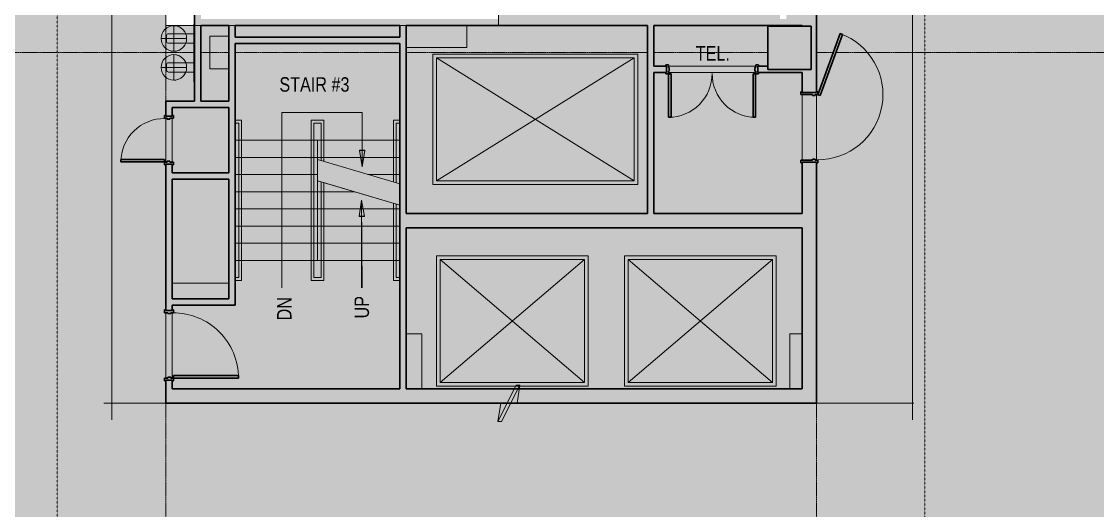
# Model space of a CAD drawing. Header units: inches. Extents: x -3744 to 107, y 238 to 2359.
# Drawn here: x -2957 to -2362, y 1162 to 1432 of the extents above; entities that cross this region are included whole.
import ezdxf

# ---------------------------------------------------------------- set-up
doc = ezdxf.new("R2010")
doc.units = ezdxf.units.IN
doc.header["$MEASUREMENT"] = 0
doc.linetypes.add('IMPORT-CENTER2 _2_', pattern=[1.125, 0.75, -0.125, 0.125, -0.125])
doc.linetypes.add('IMPORT-HIDDEN4 _2_', pattern=[0.09375, 0.0625, -0.03125])
for name, color, linetype, lineweight in [('A-Anno-Bldg', 7, 'Continuous', 9), ('A-ANNO-NOTE', 131, 'Continuous', 9), ('A-Bldg-Patt', 7, 'Continuous', 9), ('A-DETL-GENF', 92, 'Continuous', 9), ('A-DETL-THIN', 151, 'Continuous', 9), ('A-DOOR', 31, 'Continuous', 18), ('A-Flor-Evtr', 7, 'Continuous', 9), ('A-Flor-Strs-Exst', 7, 'Continuous', 9), ('A-Grid', 7, 'IMPORT-CENTER2 _2_', 9), ('A-WALL', 113, 'Continuous', 18), ('A-Wall-Bldg', 7, 'Continuous', 9), ('A-WALL-PATT', 111, 'Continuous', 18), ('core model_dwg', 8, 'Continuous', 9), ('I-WALL', 2, 'Continuous', 18), ('P-SANR-FIXT', 6, 'Continuous', 18), ('S-COLS', 52, 'Continuous', 18)]:
    doc.layers.add(name, color=color, linetype=linetype, lineweight=lineweight)
doc.styles.add('Arial', font='arial.ttf', dxfattribs={"width": 0.8, "height": 8})

# ---------------------------------------------------------------- blocks, each defined once
blk = doc.blocks.new('Concrete-Rectangular-Column - 24 x 24-6974123-Level 05  CONSTRUCTION')
at = {"layer": 'S-COLS', "lineweight": 9}
blk.add_hatch(color=7, dxfattribs=at).paths.add_polyline_path([(12, -12), (12, 12), (-12, 12), (-12, -12), (7, -12)], flags=0)
at = {"layer": 'S-COLS', "color": 8, "lineweight": 30}
for p, q in [((12, 12), (-12, 12)), ((-12, 12), (-12, -12)), ((12, -12), (12, 12)), ((-12, -12), (12, -12))]:
    blk.add_line(p, q, dxfattribs=at)
blk = doc.blocks.new('Door - Single - Solid Door-V1-Level 05  CONSTRUCTION')
at = {"layer": 'A-DOOR'}
h = blk.add_hatch(color=250, dxfattribs=at)
h.paths.add_polyline_path([(-15.63, -2.59), (-14.13, -2.59), (-14.13, -1.09), (-13.63, -1.09), (-13.63, 0.41), (-14.13, 0.41), (-14.13, 2.41), (-15.63, 2.41), (-15.63, 1.66), (-15.26, 1.66), (-15.26, -1.84), (-15.63, -1.84)], flags=0)
h.paths.add_polyline_path([(21.62, 0.41), (21.62, -1.09), (22.12, -1.09), (22.12, -2.59), (23.62, -2.59), (23.62, -1.84), (23.24, -1.84), (23.24, 1.66), (23.62, 1.66), (23.62, 2.41), (22.12, 2.41), (22.12, 0.41)], flags=0)
at = {"layer": 'A-DOOR', "color": 8, "lineweight": 30}
for p, q in [((-15.63, 2.41), (-14.13, 2.41)), ((-15.63, 1.66), (-15.63, 2.41)), ((-14.13, 2.41), (-14.13, 0.41)), ((-14.13, 0.41), (-13.63, 0.41)), ((-13.63, 0.41), (-13.63, -1.09)), ((21.62, 0.41), (22.12, 0.41)), ((21.62, -1.09), (21.62, 0.41)), ((22.12, 2.41), (23.62, 2.41)), ((22.12, 0.41), (22.12, 2.41)), ((23.62, 2.41), (23.62, 1.66)), ((-15.63, -2.59), (-15.63, -1.84)), ((-14.13, -2.59), (-15.63, -2.59)), ((-14.13, -1.09), (-14.13, -2.59)), ((-13.63, -1.09), (-14.13, -1.09)), ((-12.63, -2.59), (-14.01, -2.59)), ((-14.01, -2.59), (-14.01, -38.59)), ((-12.63, -38.59), (-12.63, -2.59)), ((22.12, -1.09), (21.62, -1.09)), ((22.12, -2.59), (22.12, -1.09)), ((23.62, -2.59), (22.12, -2.59)), ((23.62, -1.84), (23.62, -2.59)), ((-14.01, -38.59), (-12.63, -38.59))]:
    blk.add_line(p, q, dxfattribs=at)
at = {"layer": 'A-DOOR', "lineweight": 9}
blk.add_arc((-14.01, -2.59), 36, 270, 0.5, dxfattribs=at)
blk = doc.blocks.new('Door - Single - Solid Door-6981894-Level 05  CONSTRUCTION')
at = {"layer": 'A-DOOR'}
h = blk.add_hatch(color=250, dxfattribs=at)
h.paths.add_polyline_path([(23.62, 4.84), (22.12, 4.84), (22.12, 3.34), (21.62, 3.34), (21.62, 1.84), (22.12, 1.84), (22.12, -4.66), (23.62, -4.66), (23.62, -3.91), (23.24, -3.91), (23.24, 4.09), (23.62, 4.09), (23.62, 4.34)], flags=0)
h.paths.add_polyline_path([(-13.63, 3.34), (-14.13, 3.34), (-14.13, 4.84), (-15.63, 4.84), (-15.63, 4.09), (-15.26, 4.09), (-15.26, -3.91), (-15.63, -3.91), (-15.63, -4.66), (-14.13, -4.66), (-14.13, 1.84), (-13.63, 1.84)], flags=0)
at = {"layer": 'A-DOOR', "color": 8, "lineweight": 30}
for p, q in [((-47.83, 17.15), (-47.36, 18.44)), ((-47.36, 18.44), (-13.54, 6.13)), ((-14.01, 4.84), (-47.83, 17.15)), ((-13.54, 6.13), (-14.01, 4.84)), ((-15.63, 4.84), (-15.63, 4.09)), ((-14.13, 4.84), (-15.63, 4.84)), ((-14.13, 3.34), (-14.13, 4.84)), ((-13.63, 3.34), (-14.13, 3.34)), ((-14.13, -4.66), (-14.13, 1.84)), ((-14.13, 1.84), (-13.63, 1.84)), ((-13.63, 1.84), (-13.63, 3.34)), ((22.12, 3.34), (21.62, 3.34)), ((21.62, 3.34), (21.62, 1.84)), ((21.62, 1.84), (22.12, 1.84)), ((23.62, 4.84), (22.12, 4.84)), ((22.12, 4.84), (22.12, 3.34)), ((22.12, 1.84), (22.12, -4.66)), ((23.62, 4.09), (23.62, 4.84)), ((-15.63, -3.91), (-15.63, -4.66)), ((-15.63, -4.66), (-14.13, -4.66)), ((22.12, -4.66), (23.62, -4.66)), ((23.62, -4.66), (23.62, -3.91))]:
    blk.add_line(p, q, dxfattribs=at)
at = {"layer": 'A-DOOR', "lineweight": 9}
blk.add_arc((-14.01, 4.84), 36, 359.5, 160, dxfattribs=at)
blk = doc.blocks.new('Door - Single - Solid Door 2-6981892-Level 05  CONSTRUCTION')
at = {"layer": 'A-DOOR'}
h = blk.add_hatch(color=250, dxfattribs=at)
h.paths.add_polyline_path([(-9.63, 2.59), (-9.63, 1.84), (-9.26, 1.84), (-9.26, -1.66), (-9.63, -1.66), (-9.63, -2.41), (-8.13, -2.41), (-8.13, -0.41), (-7.63, -0.41), (-7.63, 1.09), (-8.13, 1.09), (-8.13, 2.59), (-9.26, 2.59)], flags=0)
h.paths.add_polyline_path([(15.62, 0.14), (15.62, -0.41), (16.12, -0.41), (16.12, -2.41), (17.62, -2.41), (17.62, -1.66), (17.24, -1.66), (17.24, 1.84), (17.62, 1.84), (17.62, 2.59), (16.12, 2.59), (16.12, 1.09), (15.62, 1.09), (15.62, 0.76)], flags=0)
at = {"layer": 'A-DOOR', "color": 8, "lineweight": 30}
for p, q in [((-8.01, 26.59), (-6.63, 26.59)), ((-8.01, 2.59), (-8.01, 26.59)), ((-6.63, 26.59), (-6.63, 2.59)), ((-9.63, 2.59), (-9.63, 1.84)), ((-8.13, 2.59), (-9.63, 2.59)), ((-8.13, 1.09), (-8.13, 2.59)), ((-7.63, 1.09), (-8.13, 1.09)), ((-6.63, 2.59), (-8.01, 2.59)), ((-7.63, -0.41), (-7.63, 1.09)), ((16.12, 1.09), (15.62, 1.09)), ((15.62, 1.09), (15.62, -0.41)), ((17.62, 2.59), (16.12, 2.59)), ((16.12, 2.59), (16.12, 1.09)), ((17.62, 1.84), (17.62, 2.59)), ((-9.63, -1.66), (-9.63, -2.41)), ((-9.63, -2.41), (-8.13, -2.41)), ((-8.13, -2.41), (-8.13, -0.41)), ((-8.13, -0.41), (-7.63, -0.41)), ((15.62, -0.41), (16.12, -0.41)), ((16.12, -0.41), (16.12, -2.41)), ((16.12, -2.41), (17.62, -2.41)), ((17.62, -2.41), (17.62, -1.66))]:
    blk.add_line(p, q, dxfattribs=at)
at = {"layer": 'A-DOOR', "lineweight": 9}
blk.add_arc((-8.01, 2.59), 24, 359.5, 90, dxfattribs=at)
blk = doc.blocks.new('Door - Double - Solid 2-7039712-Level 05  CONSTRUCTION')
at = {"layer": 'A-DOOR'}
h = blk.add_hatch(color=250, dxfattribs=at)
h.paths.add_polyline_path([(-27.32, 2.59), (-27.69, 2.59), (-27.69, 1.84), (-27.32, 1.84), (-27.32, -1.66), (-27.69, -1.66), (-27.69, -2.41), (-26.19, -2.41), (-26.19, -0.91), (-25.69, -0.91), (-25.69, 1.09), (-26.19, 1.09), (-26.19, 2.59)], flags=0)
h.paths.add_polyline_path([(23.31, 2.59), (22.18, 2.59), (22.18, 1.09), (21.68, 1.09), (21.68, -0.91), (22.18, -0.91), (22.18, -2.41), (23.68, -2.41), (23.68, -1.66), (23.31, -1.66), (23.31, 1.84), (23.68, 1.84), (23.68, 2.59), (23.61, 2.59)], flags=0)
at = {"layer": 'A-DOOR', "color": 8, "lineweight": 30}
for p, q in [((-26.06, 26.59), (-24.69, 26.59)), ((-26.06, 2.59), (-26.06, 26.59)), ((-24.69, 26.59), (-24.69, 2.59)), ((20.68, 26.59), (20.68, 2.59)), ((22.05, 26.59), (20.68, 26.59)), ((22.05, 2.59), (22.05, 26.59)), ((-27.69, 2.59), (-27.69, 1.84)), ((-26.19, 2.59), (-27.69, 2.59)), ((-26.19, 1.09), (-26.19, 2.59)), ((-25.69, 1.09), (-26.19, 1.09)), ((-24.69, 2.59), (-26.06, 2.59)), ((-25.69, -0.91), (-25.69, 1.09)), ((20.68, 2.59), (22.05, 2.59)), ((22.18, 1.09), (21.68, 1.09)), ((21.68, 1.09), (21.68, -0.91)), ((23.68, 2.59), (22.18, 2.59)), ((22.18, 2.59), (22.18, 1.09)), ((23.68, 1.84), (23.68, 2.59)), ((-27.69, -1.66), (-27.69, -2.41)), ((-27.69, -2.41), (-26.19, -2.41)), ((-26.19, -2.41), (-26.19, -0.91)), ((-26.19, -0.91), (-25.69, -0.91)), ((21.68, -0.91), (22.18, -0.91)), ((22.18, -0.91), (22.18, -2.41)), ((22.18, -2.41), (23.68, -2.41)), ((23.68, -2.41), (23.68, -1.66))]:
    blk.add_line(p, q, dxfattribs=at)
at = {"layer": 'A-DOOR', "lineweight": 9}
for centre, start, end in [((-26.06, 2.59), 359.5, 90), ((22.05, 2.59), 90, 180.5)]:
    blk.add_arc(centre, 24, start, end, dxfattribs=at)
blk = doc.blocks.new('P-Drinking_Fountain-Wall_Mounted - HI-LO-7029570-Level 05  CONSTRUCTION')
at = {"layer": 'P-SANR-FIXT', "lineweight": 9}
for p, q in [((19.07, 4.94), (19.07, 19.06)), ((35.07, 4.94), (35.07, 19.06)), ((26.25, 12), (12, 12)), ((16.44, 15), (16.44, 0.65)), ((16.44, 15), (16.44, 0.5)), ((20.69, 16), (17.44, 16)), ((20.69, 16), (17.44, 16)), ((21.69, 0.65), (21.69, 15)), ((21.69, 0.5), (21.69, 15)), ((42.25, 12), (28, 12)), ((32.44, 15), (32.44, 0.65)), ((32.44, 15), (32.44, 0.5)), ((36.69, 16), (33.44, 16)), ((36.69, 16), (33.44, 16)), ((37.69, 0.65), (37.69, 15)), ((37.69, 0.5), (37.69, 15)), ((43.07, 1), (11.07, 1)), ((11.07, 1), (11.07, 0.5)), ((11.07, 1), (11.07, 0.5)), ((43.07, 1), (11.07, 1)), ((43.07, 0.5), (43.07, 1)), ((43.07, 0.5), (43.07, 1))]:
    blk.add_line(p, q, dxfattribs=at)
for centre in [(19.07, 12), (35.07, 12)]:
    blk.add_circle(centre, 7.06, dxfattribs=at)
for centre, radius, start, end in [((19.07, 12), 7.06, 360, 180), ((35.07, 12), 7.06, 360, 180), ((19.07, 12), 7.06, 180, 247.97977), ((17.44, 15), 1, 90, 180), ((17.44, 15), 1, 90, 180), ((20.69, 15), 1, 360, 90), ((20.69, 15), 1, 360, 90), ((19.07, 12), 7.06, 292.02023, 360), ((35.07, 12), 7.06, 180, 247.98002), ((33.44, 15), 1, 90, 180), ((33.44, 15), 1, 90, 180), ((36.69, 15), 1, 0, 90), ((36.69, 15), 1, 360, 90), ((35.07, 12), 7.06, 292.01998, 360), ((16.59, 0.65), 0.15, 180, 270), ((21.54, 0.65), 0.15, 270, 360), ((32.59, 0.65), 0.15, 180, 270), ((37.54, 0.65), 0.15, 270, 360)]:
    blk.add_arc(centre, radius, start, end, dxfattribs=at)
blk = doc.blocks.new('core model_dwg_24_SQ_COLUMN-V5-Level 05  CONSTRUCTION')
at = {"layer": 'A-Bldg-Patt'}
blk.add_hatch(color=256, dxfattribs=at).paths.add_polyline_path([(12, -11.5), (-6.5, -11.5), (-6.5, -12), (12, -12)], flags=0)
at = {"layer": 'A-Wall-Bldg'}
blk.add_line((12, -12), (12, -11.5), dxfattribs=at)
blk = doc.blocks.new('core model_dwg_1300 Eye - 5th Floor-6996771-Level 05  CONSTRUCTION')
at = {"layer": 'A-Anno-Bldg'}
for points in [[(-2769.06, 1351.69), (-2767.56, 1360.69), (-2770.56, 1360.69)], [(-2770.75, 1324.3), (-2767.75, 1324.32), (-2769.32, 1333.31)]]:
    blk.add_hatch(color=256, dxfattribs=at).paths.add_polyline_path(points, flags=0)
at = {"layer": 'A-Bldg-Patt'}
for points in [[(-2711.12, 1417.65), (-2711.12, 1429.9), (-2744.72, 1429.9), (-2744.72, 1417.65), (-2741.4, 1417.65)], [(-2842.72, 1405.9), (-2842.72, 1423.9), (-2853.29, 1423.9), (-2853.29, 1405.9)], [(-2842.72, 1278.65), (-2842.72, 1287.4), (-2874.22, 1287.4), (-2874.22, 1278.65), (-2870.13, 1278.65)], [(-2735.97, 1228.9), (-2735.97, 1259.4), (-2744.72, 1259.4), (-2744.72, 1228.9)], [(-2525.72, 1228.9), (-2525.72, 1259.4), (-2532.47, 1259.4), (-2532.47, 1228.9)]]:
    blk.add_hatch(color=256, dxfattribs=at).paths.add_polyline_path(points, flags=0)
at = {"layer": 'A-Anno-Bldg'}
for p, q in [((-2767.56, 1360.69), (-2770.56, 1360.69)), ((-2770.56, 1360.69), (-2769.06, 1351.69)), ((-2769.06, 1351.69), (-2767.56, 1360.69)), ((-2769.32, 1333.31), (-2770.75, 1324.3)), ((-2769.32, 1333.31), (-2768.97, 1284.75)), ((-2767.75, 1324.32), (-2769.32, 1333.31)), ((-2770.75, 1324.3), (-2767.75, 1324.32))]:
    blk.add_line(p, q, dxfattribs=at)
at = {"layer": 'A-Anno-Bldg', "flags": 128}
blk.add_lwpolyline([(-2769.06, 1351.69), (-2769.06, 1381.64), (-2813.51, 1381.64), (-2813.51, 1284.75)], dxfattribs=at)
at = {"layer": 'A-Flor-Evtr'}
for p, q in [((-2727.98, 1343.9), (-2618.56, 1411.9)), ((-2645.97, 1300.37), (-2725.97, 1232.37)), ((-2541.97, 1300.37), (-2621.97, 1232.37))]:
    blk.add_line(p, q, dxfattribs=at)
at = {"layer": 'A-Flor-Evtr', "flags": 128}
for points in [[(-2729.98, 1413.9), (-2729.98, 1341.9), (-2616.56, 1341.9), (-2616.56, 1413.9)], [(-2727.97, 1302.37), (-2727.97, 1230.37), (-2643.97, 1230.37), (-2643.97, 1302.37)], [(-2623.97, 1302.37), (-2623.97, 1230.37), (-2539.97, 1230.37), (-2539.97, 1302.37)]]:
    blk.add_lwpolyline(points, close=True, dxfattribs=at)
for points in [[(-2727.98, 1411.9), (-2727.98, 1343.9), (-2618.56, 1343.9), (-2618.56, 1411.9), (-2727.98, 1411.9), (-2618.56, 1343.9)], [(-2645.97, 1232.37), (-2725.97, 1300.37), (-2725.97, 1232.37), (-2645.97, 1232.37), (-2645.97, 1300.37), (-2725.97, 1300.37)], [(-2541.97, 1232.37), (-2621.97, 1300.37), (-2621.97, 1232.37), (-2541.97, 1232.37), (-2541.97, 1300.37), (-2621.97, 1300.37)]]:
    blk.add_lwpolyline(points, dxfattribs=at)
at = {"layer": 'A-Flor-Strs-Exst'}
for p, q in [((-2839.22, 1366.4), (-2748.22, 1366.4)), ((-2793.72, 1299.9), (-2793.72, 1366.4)), ((-2839.22, 1356.9), (-2748.22, 1356.9)), ((-2793.72, 1355.64), (-2748.22, 1342.18)), ((-2839.22, 1347.4), (-2793.72, 1347.4)), ((-2765.85, 1347.4), (-2748.22, 1347.4)), ((-2793.72, 1343.92), (-2748.22, 1330.47)), ((-2839.22, 1337.9), (-2773.35, 1337.9)), ((-2839.22, 1328.4), (-2748.22, 1328.4)), ((-2839.22, 1318.9), (-2748.22, 1318.9)), ((-2839.22, 1309.4), (-2748.22, 1309.4)), ((-2839.22, 1299.9), (-2748.22, 1299.9))]:
    blk.add_line(p, q, dxfattribs=at)
at = {"layer": 'A-Flor-Strs-Exst', "flags": 128}
for points in [[(-2839.22, 1377.4), (-2835.72, 1377.4), (-2835.72, 1288.9), (-2839.22, 1288.9)], [(-2839.22, 1375.9), (-2837.22, 1375.9), (-2837.22, 1290.4), (-2839.22, 1290.4)], [(-2790.22, 1342.88), (-2790.22, 1288.9), (-2797.22, 1288.9), (-2797.22, 1377.4), (-2790.22, 1377.4), (-2790.22, 1354.6)], [(-2791.72, 1343.33), (-2791.72, 1290.4), (-2795.72, 1290.4), (-2795.72, 1375.9), (-2791.72, 1375.9), (-2791.72, 1355.04)], [(-2748.22, 1377.4), (-2751.72, 1377.4), (-2751.72, 1343.22)], [(-2748.22, 1375.9), (-2750.22, 1375.9), (-2750.22, 1342.78)], [(-2751.72, 1331.5), (-2751.72, 1288.9), (-2748.22, 1288.9)], [(-2750.22, 1331.06), (-2750.22, 1290.4), (-2748.22, 1290.4)]]:
    blk.add_lwpolyline(points, dxfattribs=at)
at = {"layer": 'A-Grid'}
for p, q in [((-2877.72, 1387.9), (-2877.72, 1445.65)), ((-2862.22, 1414.9), (-3187.97, 1414.9)), ((-2842.72, 1414.9), (-2858.22, 1414.9)), ((-2748.22, 1414.9), (-2839.22, 1414.9)), ((-2611.22, 1414.9), (-2744.72, 1414.9)), ((-2544.72, 1414.9), (-2607.72, 1414.9)), ((-2508.47, 1414.9), (-2517.72, 1414.9)), ((-2157.49, 1414.9), (-2507.01, 1414.9)), ((-2517.72, 1355.44), (-2517.72, 1391.69)), ((-2877.72, 1354.27), (-2877.72, 1378.52)), ((-2877.72, 1234.77), (-2877.72, 1271.02)), ((-2877.72, 1080.9), (-2877.72, 1220.9)), ((-2517.72, 1080.9), (-2517.72, 1220.9))]:
    blk.add_line(p, q, dxfattribs=at)
at = {"layer": 'A-Wall-Bldg'}
for p, q in [((-2853.29, 1423.9), (-2842.72, 1423.9)), ((-2551.28, 1407.32), (-2599.65, 1407.32)), ((-2599.65, 1403.82), (-2551.28, 1403.82)), ((-2525.72, 1391.69), (-2525.72, 1355.44)), ((-2517.72, 1355.44), (-2517.72, 1391.69)), ((-2877.72, 1378.52), (-2877.72, 1354.27)), ((-2874.22, 1378.52), (-2874.22, 1354.27)), ((-2874.22, 1287.4), (-2842.72, 1287.4)), ((-2877.72, 1271.02), (-2877.72, 1234.77)), ((-2874.22, 1234.77), (-2874.22, 1271.02)), ((-2532.47, 1259.4), (-2525.72, 1259.4)), ((-2532.47, 1228.9), (-2532.47, 1259.4))]:
    blk.add_line(p, q, dxfattribs=at)
at = {"layer": 'A-Wall-Bldg', "linetype": 'IMPORT-HIDDEN4 _2_', "flags": 128}
for points in [[(-2877.72, 1012.9), (-2937.72, 1012.9), (-2937.72, 1696.15), (-2877.72, 1696.15)], [(-2517.72, 1521.9), (-2457.72, 1521.9), (-2457.72, 1080.9), (-2517.72, 1080.9)]]:
    blk.add_lwpolyline(points, dxfattribs=at)
at = {"layer": 'A-Wall-Bldg', "flags": 128}
for points in [[(-2711.12, 1429.9), (-2711.12, 1417.65), (-2744.72, 1417.65)], [(-2842.72, 1405.9), (-2853.29, 1405.9), (-2853.29, 1423.9)], [(-2744.72, 1259.4), (-2735.97, 1259.4), (-2735.97, 1228.9)]]:
    blk.add_lwpolyline(points, dxfattribs=at)
at = {"rotation": 180}
blk.add_blockref('core model_dwg_24_SQ_COLUMN-V5-Level 05  CONSTRUCTION', (-2532.22, 1417.9), dxfattribs=at)
at = {"layer": 'A-Anno-Bldg', "char_height": 8, "attachment_point": 2, "line_spacing_factor": 0.941778, "style": 'Arial'}
for s, insert, width in [('TEL.', (-2575.09, 1418.42), 22.3299), ('STAIR #3', (-2795.45, 1401.23), 45.8352)]:
    blk.add_mtext(s, dxfattribs=dict(at, insert=insert, width=width))
at = {"layer": 'A-Anno-Bldg', "char_height": 8, "rotation": 90, "line_spacing_factor": 0.941778, "style": 'Arial'}
for s, insert, width, attachment_point in [('UP', (-2773.26, 1280.25), 14.6908, 3), ('DN', (-2816.13, 1266.73), 15.2784, 1)]:
    blk.add_mtext(s, dxfattribs=dict(at, insert=insert, width=width, attachment_point=attachment_point))
blk = doc.blocks.new('core model_dwg-6996768-Level 05  CONSTRUCTION')
blk.add_blockref('core model_dwg_1300 Eye - 5th Floor-6996771-Level 05  CONSTRUCTION', (0, 0))
blk = doc.blocks.new('IA Break Line - IA Break Line-7116238-Level 05  CONSTRUCTION')
at = {"layer": 'A-ANNO-NOTE'}
blk.add_hatch(color=256, dxfattribs=at).paths.add_polyline_path([(-0.0954, -0.1563), (0.0636, 0.1563), (0.0954, 0.1563), (-0.0636, -0.1563)], flags=0)
for p, q in [((0.0636, 0.1563), (-0.0954, -0.1563)), ((0.0954, 0.1563), (-0.0636, -0.1563)), ((-0.0636, -0.1563), (0.0954, 0.1563)), ((0.0954, 0.1563), (0.0636, 0.1563)), ((0.0706, 0), (0.0954, 0.1563)), ((0.0706, 0), (0.0954, 0.1563)), ((-0.0706, 0), (-3.5, 0)), ((-0.0706, 0), (-3.5, 0)), ((-0.0954, -0.1563), (-0.0706, 0)), ((-0.0954, -0.1563), (-0.0706, 0)), ((3.5, 0), (0.0706, 0)), ((3.5, 0), (0.0706, 0)), ((-0.0636, -0.1563), (-0.0954, -0.1563)), ((-0.0954, -0.1563), (-0.0636, -0.1563))]:
    blk.add_line(p, q, dxfattribs=at)
blk = doc.blocks.new('IA Break Line - IA Break Line-7116237-Level 05  CONSTRUCTION')
at = {"layer": 'A-ANNO-NOTE'}
blk.add_hatch(color=256, dxfattribs=at).paths.add_polyline_path([(-0.0954, -0.1563), (0.0636, 0.1563), (0.0954, 0.1563), (-0.0636, -0.1563)], flags=0)
for p, q in [((0.0636, 0.1563), (-0.0954, -0.1563)), ((0.0954, 0.1563), (-0.0636, -0.1563)), ((-0.0636, -0.1563), (0.0954, 0.1563)), ((0.0954, 0.1563), (0.0636, 0.1563)), ((0.0706, 0), (0.0954, 0.1563)), ((0.0706, 0), (0.0954, 0.1563)), ((-0.0706, 0), (-4.5, 0)), ((-0.0706, 0), (-4.5, 0)), ((-0.0954, -0.1563), (-0.0706, 0)), ((-0.0954, -0.1563), (-0.0706, 0)), ((4.5, 0), (0.0706, 0)), ((4.5, 0), (0.0706, 0)), ((-0.0636, -0.1563), (-0.0954, -0.1563)), ((-0.0954, -0.1563), (-0.0636, -0.1563))]:
    blk.add_line(p, q, dxfattribs=at)

msp = doc.modelspace()

# ---------------------------------------------------------------- hatches: boundary and pattern name
at = {"layer": 'A-DETL-GENF'}
h = msp.add_hatch(color=9, dxfattribs=at)
h.paths.add_polyline_path([(-383.34, 364.9), (17.53, 364.9), (17.53, 682.08), (1.53, 682.08), (1.53, 699.9), (-11.09, 699.9), (-11.09, 723.9), (1.53, 723.9), (1.53, 741.71), (17.53, 741.71), (17.53, 1043.71), (-295.09, 1043.71), (-295.09, 1026.58), (-295.24, 1026.23), (-295.59, 1026.08), (-336.59, 1026.08), (-336.59, 1010.58), (-367.41, 1010.58), (-367.41, 1041.58), (-352.09, 1041.58), (-352.09, 1083.08), (-334.47, 1083.08), (-334.47, 1325.08), (-350.47, 1325.08), (-350.47, 1342.9), (-363.09, 1342.9), (-363.09, 1366.9), (-350.47, 1366.9), (-350.47, 1384.71), (-334.47, 1384.71), (-334.47, 1685.08), (-350.47, 1685.08), (-350.47, 1702.9), (-363.09, 1702.9), (-363.09, 1726.9), (-350.47, 1726.9), (-350.47, 1744.71), (-334.47, 1744.71), (-334.47, 2045.08), (-350.47, 2045.08), (-350.47, 2067.08), (-364.09, 2067.08), (-364.09, 2080.71), (-387.53, 2080.71), (-387.53, 2096.71), (-687.9, 2096.71), (-687.9, 2080.71), (-705.72, 2080.71), (-705.72, 2068.08), (-729.72, 2068.08), (-729.72, 2080.71), (-747.53, 2080.71), (-747.53, 2096.71), (-1047.9, 2096.71), (-1047.9, 2080.71), (-1065.72, 2080.71), (-1065.72, 2068.08), (-1089.72, 2068.08), (-1089.72, 2080.71), (-1107.53, 2080.71), (-1107.53, 2096.71), (-1414.47, 2096.71), (-1414.47, 2080.71), (-1437.9, 2080.71), (-1437.9, 2061.08), (-1467.53, 2061.08), (-1467.53, 1854.9), (-2127.9, 1854.9), (-2127.9, 2061.08), (-2157.53, 2061.08), (-2157.53, 2080.71), (-2180.97, 2080.71), (-2180.97, 2096.71), (-2487.9, 2096.71), (-2487.9, 2080.71), (-2505.72, 2080.71), (-2505.72, 2068.08), (-2529.72, 2068.08), (-2529.72, 2080.71), (-2547.53, 2080.71), (-2547.53, 2096.71), (-2860.09, 2096.71), (-2860.09, 2260.21), (-3613.29, 2260.21), (-3613.29, 1886.27), (-3565.29, 1886.27), (-3565.29, 1702.15), (-3538.29, 1702.15), (-3538.29, 1641.65), (-3565.29, 1641.65), (-3565.29, 1462.15), (-3538.29, 1462.15), (-3538.29, 1401.65), (-3565.29, 1401.65), (-3565.29, 1222.15), (-3538.29, 1222.15), (-3538.29, 1161.65), (-3565.29, 1161.65), (-3565.29, 982.15), (-3538.29, 982.15), (-3538.29, 921.65), (-3565.29, 921.65), (-3565.29, 737.52), (-3613.29, 737.52), (-3613.29, 364.9), (-3212.09, 364.9), (-3212.09, 412.9), (-3027.97, 412.9), (-3027.97, 439.9), (-2967.47, 439.9), (-2967.47, 412.9), (-2787.97, 412.9), (-2787.97, 439.9), (-2727.47, 439.9), (-2727.47, 412.9), (-2547.97, 412.9), (-2547.97, 439.9), (-2487.47, 439.9), (-2487.47, 412.9), (-2307.97, 412.9), (-2307.97, 439.9), (-2247.47, 439.9), (-2247.47, 412.9), (-2067.97, 412.9), (-2067.97, 439.9), (-2007.47, 439.9), (-2007.47, 412.9), (-1827.97, 412.9), (-1827.97, 439.9), (-1767.47, 439.9), (-1767.47, 412.9), (-1587.97, 412.9), (-1587.97, 439.9), (-1527.47, 439.9), (-1527.47, 412.9), (-1347.97, 412.9), (-1347.97, 439.9), (-1287.47, 439.9), (-1287.47, 412.9), (-1107.97, 412.9), (-1107.97, 439.9), (-1047.47, 439.9), (-1047.47, 412.9), (-867.97, 412.9), (-867.97, 439.9), (-807.47, 439.9), (-807.47, 412.9), (-627.97, 412.9), (-627.97, 439.9), (-567.47, 439.9), (-567.47, 412.9), (-383.34, 412.9)], flags=0)
h.paths.add_polyline_path([(-3608.77, 369.4), (-3608.77, 393.4), (-3584.77, 393.4), (-3584.77, 369.4)], flags=0)
h.paths.add_polyline_path([(13.03, 376.27), (-10.97, 376.27), (-10.97, 400.27), (13.03, 400.27)], flags=0)
h.paths.add_polyline_path([(-369.72, 378.52), (-369.72, 429.9), (-345.72, 429.9), (-345.72, 378.52)], flags=0)
h.paths.add_polyline_path([(-3249.72, 378.52), (-3249.72, 429.9), (-3225.72, 429.9), (-3225.72, 378.52)], flags=0)
h.paths.add_polyline_path([(-3599.66, 699.9), (-3599.66, 723.9), (-3548.29, 723.9), (-3548.29, 699.9), (-3570.14, 699.9)], flags=0)
h.paths.add_polyline_path([(-354.98, 778.9), (-369.72, 778.9), (-369.72, 802.9), (-345.72, 802.9), (-345.72, 778.9)], flags=0)
h.paths.add_polyline_path([(-717.72, 778.9), (-741.72, 778.9), (-741.72, 802.9), (-717.72, 802.9)], flags=0)
h.paths.add_polyline_path([(-1069.72, 778.9), (-1077.72, 778.9), (-1077.72, 802.9), (-1053.72, 802.9), (-1053.72, 778.9), (-1065.72, 778.9)], flags=0)
h.paths.add_polyline_path([(-1321.72, 778.9), (-1321.72, 802.9), (-1297.72, 802.9), (-1297.72, 778.9)], flags=0)
h.paths.add_polyline_path([(-1569.72, 778.9), (-1569.72, 802.9), (-1545.72, 802.9), (-1545.72, 778.9)], flags=0)
h.paths.add_polyline_path([(-1785.72, 778.9), (-1809.72, 778.9), (-1809.72, 802.9), (-1785.72, 802.9)], flags=0)
h.paths.add_polyline_path([(-2025.72, 778.9), (-2049.72, 778.9), (-2049.72, 802.9), (-2025.72, 802.9)], flags=0)
h.paths.add_polyline_path([(-2273.72, 778.9), (-2297.72, 778.9), (-2297.72, 802.9), (-2273.72, 802.9)], flags=0)
h.paths.add_polyline_path([(-2517.72, 778.9), (-2541.72, 778.9), (-2541.72, 802.9), (-2517.72, 802.9)], flags=0)
h.paths.add_polyline_path([(-2853.72, 778.9), (-2877.72, 778.9), (-2877.72, 802.9), (-2853.72, 802.9)], flags=0)
h.paths.add_polyline_path([(-3211.97, 778.9), (-3211.97, 802.9), (-3187.97, 802.9), (-3187.97, 778.9)], flags=0)
h.paths.add_polyline_path([(-745.22, 941.4), (-874.86, 941.4), (-874.86, 965.4), (-1077.72, 965.4), (-1077.72, 1080.9), (-717.72, 1080.9), (-717.72, 941.4), (-741.72, 941.4)], flags=0)
h.paths.add_polyline_path([(-2517.72, 941.4), (-2877.72, 941.4), (-2877.72, 1015.27), (-2878.47, 1015.27), (-2878.47, 1016.77), (-2876.97, 1016.77), (-2876.97, 1017.27), (-2875.47, 1017.27), (-2875.47, 1016.77), (-2873.47, 1016.77), (-2873.47, 1015.27), (-2874.22, 1015.27), (-2874.22, 1012.9), (-2850.22, 1012.9), (-2850.22, 988.9), (-2874.22, 988.9), (-2874.22, 944.9), (-2748.22, 944.9), (-2748.22, 1072.9), (-2874.22, 1072.9), (-2874.22, 1054.52), (-2873.47, 1054.52), (-2873.47, 1053.02), (-2875.47, 1053.02), (-2875.47, 1052.52), (-2876.97, 1052.52), (-2876.97, 1053.02), (-2878.47, 1053.02), (-2878.47, 1054.52), (-2877.72, 1054.52), (-2877.72, 1080.9), (-2517.72, 1080.9), (-2517.72, 944.9)], flags=0)
h.paths.add_polyline_path([(-741.72, 944.9), (-721.22, 944.9), (-721.22, 988.9), (-745.22, 988.9), (-745.22, 1012.9), (-721.22, 1012.9), (-721.22, 1077.4), (-1062.97, 1077.4), (-1062.97, 1042.4), (-1065.72, 1042.4), (-1065.72, 1003.9), (-1062.97, 1003.9), (-1062.97, 977.4), (-859.47, 977.4), (-859.47, 981.15), (-847.22, 981.15), (-847.22, 945.15), (-859.47, 945.15), (-859.47, 965.4), (-871.36, 965.4), (-871.36, 944.9), (-745.22, 944.9)], flags=0)
h.paths.add_polyline_path([(-2532.47, 944.9), (-2529.72, 944.9), (-2529.72, 967.9), (-2532.47, 967.9), (-2532.47, 972.4), (-2735.97, 972.4), (-2735.97, 945.15), (-2736.22, 945.15), (-2736.22, 944.9), (-2732.38, 944.9)], flags=0)
h.paths.add_polyline_path([(-2734.69, 975.9), (-2532.47, 975.9), (-2532.47, 1003.9), (-2529.72, 1003.9), (-2529.72, 1042.4), (-2532.47, 1042.4), (-2532.47, 1072.9), (-2735.97, 1072.9), (-2735.97, 1036.9), (-2736.22, 1036.9), (-2736.22, 981.15), (-2735.97, 981.15), (-2735.97, 975.9)], flags=0)
h.paths.add_polyline_path([(-1297.72, 1012.9), (-1321.72, 1012.9), (-1321.72, 1036.9), (-1297.72, 1036.9)], flags=0)
h.paths.add_polyline_path([(13.03, 1013.9), (-10.97, 1013.9), (-10.97, 1037.9), (13.03, 1037.9), (13.03, 1036.63)], flags=0)
h.paths.add_polyline_path([(-1545.72, 1018.9), (-1569.72, 1018.9), (-1569.72, 1042.9), (-1545.72, 1042.9), (-1545.72, 1036.9)], flags=0)
h.paths.add_polyline_path([(-3211.97, 1018.9), (-3211.97, 1042.9), (-3187.97, 1042.9), (-3187.97, 1018.9)], flags=0)
h.paths.add_polyline_path([(-1809.72, 1018.9), (-1809.72, 1042.9), (-1785.72, 1042.9), (-1785.72, 1018.9)], flags=0)
h.paths.add_polyline_path([(-2025.72, 1018.9), (-2049.72, 1018.9), (-2049.72, 1042.9), (-2025.72, 1042.9)], flags=0)
h.paths.add_polyline_path([(-2265.72, 1018.9), (-2289.72, 1018.9), (-2289.72, 1042.9), (-2265.72, 1042.9)], flags=0)
h.paths.add_polyline_path([(-847.22, 1036.9), (-859.47, 1036.9), (-859.47, 1072.9), (-847.22, 1072.9)], flags=0)
h.paths.add_polyline_path([(-2529.72, 1220.9), (-2877.72, 1220.9), (-2877.72, 1233.27), (-2878.47, 1233.27), (-2878.47, 1234.77), (-2876.47, 1234.77), (-2876.47, 1235.27), (-2874.97, 1235.27), (-2874.97, 1234.77), (-2873.47, 1234.77), (-2873.47, 1233.27), (-2874.22, 1233.27), (-2874.22, 1228.9), (-2748.22, 1228.9), (-2748.22, 1419.9), (-2839.22, 1419.9), (-2839.22, 1275.15), (-2874.22, 1275.15), (-2874.22, 1272.52), (-2873.47, 1272.52), (-2873.47, 1271.02), (-2874.97, 1271.02), (-2874.97, 1270.52), (-2876.47, 1270.52), (-2876.47, 1271.02), (-2878.47, 1271.02), (-2878.47, 1272.52), (-2877.72, 1272.52), (-2877.72, 1352.77), (-2878.47, 1352.77), (-2878.47, 1354.27), (-2876.97, 1354.27), (-2876.97, 1354.77), (-2875.47, 1354.77), (-2875.47, 1354.27), (-2873.47, 1354.27), (-2873.47, 1352.77), (-2874.22, 1352.77), (-2874.22, 1348.4), (-2842.72, 1348.4), (-2842.72, 1384.4), (-2874.22, 1384.4), (-2874.22, 1380.02), (-2873.47, 1380.02), (-2873.47, 1378.52), (-2875.47, 1378.52), (-2875.47, 1378.02), (-2876.97, 1378.02), (-2876.97, 1378.52), (-2878.47, 1378.52), (-2878.47, 1380.02), (-2877.72, 1380.02), (-2877.72, 1387.9), (-2861.72, 1387.9), (-2861.72, 1429.9), (-2877.72, 1429.9), (-2877.72, 1566.27), (-2878.47, 1566.27), (-2878.47, 1567.77), (-2877.72, 1567.77), (-2877.72, 1604.02), (-2878.47, 1604.02), (-2878.47, 1605.52), (-2877.72, 1605.52), (-2877.72, 1652.52), (-2878.47, 1652.52), (-2878.47, 1654.02), (-2877.72, 1654.02), (-2877.72, 1690.27), (-2878.47, 1690.27), (-2878.47, 1691.77), (-2877.72, 1691.77), (-2877.72, 1788.15), (-2517.72, 1788.15), (-2517.72, 1517.52), (-2516.97, 1517.52), (-2516.97, 1516.02), (-2523.47, 1516.02), (-2523.47, 1515.52), (-2524.97, 1515.52), (-2524.97, 1516.02), (-2526.47, 1516.02), (-2526.47, 1517.52), (-2525.72, 1517.52), (-2525.72, 1521.9), (-2693.6, 1521.9), (-2693.6, 1433.4), (-2537.85, 1433.4), (-2537.85, 1473.9), (-2525.72, 1473.9), (-2525.72, 1478.27), (-2526.47, 1478.27), (-2526.47, 1479.77), (-2524.97, 1479.77), (-2524.97, 1480.27), (-2523.47, 1480.27), (-2523.47, 1479.77), (-2516.97, 1479.77), (-2516.97, 1478.27), (-2517.72, 1478.27), (-2517.72, 1393.19), (-2516.97, 1393.19), (-2516.97, 1391.69), (-2518.47, 1391.69), (-2518.47, 1391.19), (-2519.97, 1391.19), (-2519.97, 1391.69), (-2526.47, 1391.69), (-2526.47, 1393.19), (-2525.72, 1393.19), (-2525.72, 1403.82), (-2549.78, 1403.82), (-2549.78, 1403.07), (-2551.28, 1403.07), (-2551.28, 1404.57), (-2551.78, 1404.57), (-2551.78, 1406.57), (-2551.28, 1406.57), (-2551.28, 1408.07), (-2549.78, 1408.07), (-2549.78, 1407.32), (-2544.72, 1407.32), (-2544.72, 1429.4), (-2544.22, 1429.4), (-2544.22, 1429.9), (-2607.72, 1429.9), (-2607.72, 1407.32), (-2601.15, 1407.32), (-2601.15, 1408.07), (-2599.65, 1408.07), (-2599.65, 1406.57), (-2599.15, 1406.57), (-2599.15, 1404.57), (-2599.65, 1404.57), (-2599.65, 1403.07), (-2601.15, 1403.07), (-2601.15, 1403.82), (-2607.72, 1403.82), (-2607.72, 1325.9), (-2525.72, 1325.9), (-2525.72, 1353.94), (-2526.47, 1353.94), (-2526.47, 1355.44), (-2519.97, 1355.44), (-2519.97, 1355.94), (-2518.47, 1355.94), (-2518.47, 1355.44), (-2516.97, 1355.44), (-2516.97, 1353.94), (-2517.72, 1353.94), (-2517.72, 1220.9), (-2525.72, 1220.9)], flags=0)
h.paths.add_polyline_path([(-1069.72, 1561.47), (-1069.72, 1560.13), (-1062.97, 1560.13), (-1062.97, 1525.4), (-1069.72, 1525.4), (-1069.72, 1522.23), (-1077.72, 1521.91), (-1077.72, 1561.47), (-1073.22, 1561.47)], flags=0)
h.paths.add_polyline_path([(-1069.72, 1564.97), (-901.83, 1564.97), (-901.83, 1577.4), (-1069.72, 1577.4), (-1069.72, 1570.4)], flags=0)
h.paths.add_polyline_path([(-721.22, 1228.9), (-721.22, 1233.65), (-717.72, 1233.65), (-717.72, 1228.9)], flags=0)
h.paths.add_polyline_path([(-759.08, 1220.9), (-1077.72, 1220.9), (-1077.72, 1481.52), (-1078.47, 1481.52), (-1078.47, 1483.02), (-1071.97, 1483.02), (-1071.97, 1483.52), (-1070.47, 1483.52), (-1070.47, 1483.02), (-1068.97, 1483.02), (-1068.97, 1481.52), (-1069.72, 1481.52), (-1069.72, 1473.9), (-1057.58, 1473.9), (-1057.58, 1433.4), (-901.83, 1433.4), (-901.83, 1525.4), (-905.97, 1525.4), (-905.97, 1560.13), (-901.83, 1560.13), (-901.83, 1561.47), (-1069.72, 1561.47), (-1069.72, 1564.97), (-1073.22, 1564.97), (-1073.22, 1577.4), (-1078.08, 1577.4), (-1078.08, 1708.15), (-1075.22, 1708.15), (-1075.22, 1744.15), (-1062.97, 1744.15), (-1062.97, 1708.15), (-732.47, 1708.15), (-732.47, 1744.15), (-720.22, 1744.15), (-720.22, 1708.15), (-717.72, 1708.15), (-717.72, 1429.9), (-733.72, 1429.9), (-733.72, 1387.9), (-717.72, 1387.9), (-717.72, 1379.65), (-721.22, 1379.65), (-721.22, 1384.4), (-752.72, 1384.4), (-752.72, 1348.4), (-721.22, 1348.4), (-721.22, 1353.15), (-717.72, 1353.15), (-717.72, 1272.15), (-721.22, 1272.15), (-721.22, 1275.15), (-756.22, 1275.15), (-756.22, 1429.9), (-847.22, 1429.9), (-847.22, 1228.9), (-721.22, 1228.9), (-721.22, 1220.9)], flags=0)
h.paths.add_polyline_path([(-2532.47, 1228.9), (-2532.47, 1259.4), (-2525.72, 1259.4), (-2525.72, 1317.9), (-2744.72, 1317.9), (-2744.72, 1259.4), (-2735.97, 1259.4), (-2735.97, 1228.9), (-2545.26, 1228.9)], flags=0)
h.paths.add_polyline_path([(-1062.97, 1228.9), (-859.47, 1228.9), (-859.47, 1259.4), (-850.72, 1259.4), (-850.72, 1317.9), (-1069.72, 1317.9), (-1069.72, 1259.4), (-1062.97, 1259.4)], flags=0)
h.paths.add_polyline_path([(-752.72, 1287.4), (-721.22, 1287.4), (-721.22, 1344.9), (-752.72, 1344.9), (-752.72, 1298.39)], flags=0)
h.paths.add_polyline_path([(-2859.92, 1287.4), (-2842.72, 1287.4), (-2842.72, 1344.9), (-2874.22, 1344.9), (-2874.22, 1287.4), (-2869.5, 1287.4)], flags=0)
h.paths.add_polyline_path([(-1023.83, 1325.9), (-987.72, 1325.9), (-987.72, 1403.82), (-994.65, 1403.82), (-994.65, 1407.32), (-987.72, 1407.32), (-987.72, 1429.9), (-1051.22, 1429.9), (-1051.22, 1407.32), (-1045.28, 1407.32), (-1045.28, 1403.82), (-1069.72, 1403.82), (-1069.72, 1325.9), (-1042.65, 1325.9)], flags=0)
h.paths.add_polyline_path([(-2744.72, 1325.9), (-2611.22, 1325.9), (-2611.22, 1429.9), (-2711.12, 1429.9), (-2711.12, 1417.65), (-2744.72, 1417.65), (-2744.72, 1329.63)], flags=0)
h.paths.add_polyline_path([(-870.39, 1325.9), (-850.72, 1325.9), (-850.72, 1417.65), (-884.31, 1417.65), (-884.31, 1429.9), (-984.22, 1429.9), (-984.22, 1325.9), (-884.31, 1325.9)], flags=0)
h.paths.add_polyline_path([(-752.72, 1387.9), (-737.22, 1387.9), (-737.22, 1429.9), (-752.72, 1429.9), (-752.72, 1423.9), (-742.14, 1423.9), (-742.14, 1405.9), (-752.72, 1405.9)], flags=0)
h.paths.add_polyline_path([(-2842.72, 1387.9), (-2842.72, 1405.9), (-2853.29, 1405.9), (-2853.29, 1423.9), (-2842.72, 1423.9), (-2842.72, 1429.9), (-2858.22, 1429.9), (-2858.22, 1387.9)], flags=0)
h.paths.add_polyline_path([(-1437.72, 1402.9), (-1461.72, 1402.9), (-1461.72, 1426.9), (-1437.72, 1426.9)], flags=0)
h.paths.add_polyline_path([(-1785.72, 1402.9), (-1809.72, 1402.9), (-1809.72, 1426.9), (-1785.72, 1426.9)], flags=0)
h.paths.add_polyline_path([(-2133.53, 1402.9), (-2157.53, 1402.9), (-2157.53, 1426.9), (-2133.49, 1426.9), (-2133.49, 1402.9)], flags=0)
h.paths.add_polyline_path([(-3187.97, 1402.9), (-3211.97, 1402.9), (-3211.97, 1426.9), (-3187.97, 1426.9)], flags=0)
h.paths.add_polyline_path([(-2810.92, 1423.4), (-2748.22, 1423.4), (-2748.22, 1429.9), (-2839.22, 1429.9), (-2839.22, 1423.4), (-2833.64, 1423.4)], flags=0)
h.paths.add_polyline_path([(-2526.47, 1433.4), (-2525.72, 1433.4), (-2525.72, 1470.4), (-2534.35, 1470.4), (-2534.35, 1433.4)], flags=0)
h.paths.add_polyline_path([(-1069.72, 1433.4), (-1061.08, 1433.4), (-1061.08, 1470.4), (-1069.72, 1470.4), (-1069.72, 1444.25)], flags=0)
h.paths.add_polyline_path([(-1070.47, 1514.77), (-1071.97, 1514.77), (-1071.97, 1515.27), (-1078.47, 1515.27), (-1078.47, 1516.77), (-1077.72, 1516.77), (-1077.72, 1521.9), (-1069.72, 1521.9), (-1069.72, 1516.77), (-1068.97, 1516.77), (-1068.97, 1515.27), (-1070.47, 1515.27)], flags=0)
h.paths.add_polyline_path([(-2602.12, 1525.4), (-2532.47, 1525.4), (-2532.47, 1560.13), (-2525.72, 1560.13), (-2525.72, 1561.47), (-2602.12, 1561.47), (-2602.12, 1553.65)], flags=0)
h.paths.add_polyline_path([(-2640.23, 1525.4), (-2640.23, 1561.47), (-2693.6, 1561.47), (-2693.6, 1560.13), (-2689.47, 1560.13), (-2689.47, 1525.4), (-2678.54, 1525.4)], flags=0)
h.paths.add_polyline_path([(-2605.62, 1525.4), (-2605.62, 1561.47), (-2636.73, 1561.47), (-2636.73, 1525.4), (-2612.35, 1525.4)], flags=0)
h.paths.add_polyline_path([(-2546.17, 1564.97), (-2525.72, 1564.97), (-2525.72, 1577.9), (-2693.6, 1577.9), (-2693.6, 1564.97), (-2579.26, 1564.97)], flags=0)
h.paths.add_polyline_path([(-2535.72, 1708.15), (-2532.47, 1708.15), (-2532.47, 1744.15), (-2525.72, 1744.15), (-2525.72, 1776.15), (-2874.22, 1776.15), (-2874.22, 1744.15), (-2862.97, 1744.15), (-2862.97, 1708.15), (-2612.35, 1708.15)], flags=0)
h.paths.add_polyline_path([(-3187.97, 1738.9), (-3211.97, 1738.9), (-3211.97, 1762.9), (-3187.97, 1762.9)], flags=0)
h.paths.add_polyline_path([(-1437.72, 1793.9), (-1461.9, 1793.9), (-1461.9, 1817.9), (-1437.72, 1817.9)], flags=0)
h.paths.add_polyline_path([(-1809.72, 1793.9), (-1809.72, 1817.9), (-1785.72, 1817.9), (-1785.72, 1793.9)], flags=0)
h.paths.add_polyline_path([(-2157.53, 1793.9), (-2157.53, 1817.9), (-2133.53, 1817.9), (-2133.53, 1793.9), (-2157.49, 1793.9)], flags=0)
h.paths.add_polyline_path([(-3599.66, 1899.9), (-3599.66, 1923.9), (-3548.29, 1923.9), (-3548.29, 1899.9), (-3567.04, 1899.9)], flags=0)
h.paths.add_polyline_path([(-2877.72, 2067.08), (-2889.66, 2067.08), (-2889.66, 2091.08), (-2865.66, 2091.08), (-2865.66, 2067.08), (-2877.11, 2067.08)], flags=0)
h.paths.add_polyline_path([(-3187.97, 2067.08), (-3211.97, 2067.08), (-3211.97, 2091.08), (-3187.97, 2091.08)], flags=0)
h.paths.add_polyline_path([(-3211.97, 2231.21), (-3211.97, 2255.21), (-3187.97, 2255.21), (-3187.97, 2231.21)], flags=0)
h.paths.add_polyline_path([(-3584.47, 2231.71), (-3608.47, 2231.71), (-3608.47, 2255.71), (-3584.47, 2255.71), (-3584.47, 2253.95)], flags=0)
h.paths.add_polyline_path([(-2889.66, 2234.71), (-2889.72, 2234.71), (-2889.72, 2258.71), (-2865.72, 2258.71), (-2865.72, 2234.71), (-2877.11, 2234.71)], flags=0)
at = {"layer": 'A-WALL-PATT', "lineweight": 9}
h = msp.add_hatch(color=7, dxfattribs=at)
h.paths.add_polyline_path([(-2517.72, 1220.9), (-2517.72, 1354.32), (-2525.72, 1354.32), (-2525.72, 1220.9)], flags=0)
h.paths.add_polyline_path([(-2517.72, 1392.82), (-2517.72, 1478.65), (-2525.72, 1478.65), (-2525.72, 1429.4), (-2520.72, 1429.4), (-2520.72, 1405.4), (-2525.72, 1405.4), (-2525.72, 1392.82), (-2520.72, 1392.82)], flags=0)
h.paths.add_polyline_path([(-2517.72, 1517.15), (-2517.72, 1581.4), (-2525.72, 1581.4), (-2525.72, 1517.15)], flags=0)
for points in [[(-2861.72, 1387.9), (-2858.22, 1387.9), (-2858.22, 1445.65), (-2861.72, 1445.65), (-2861.72, 1407.79)], [(-2697.1, 1429.9), (-2695.35, 1429.9), (-2695.35, 1433.4), (-2858.22, 1433.4), (-2858.22, 1429.9), (-2724, 1429.9)], [(-2839.22, 1275.15), (-2839.22, 1429.9), (-2842.72, 1429.9), (-2842.72, 1275.15)], [(-2744.72, 1228.9), (-2744.73, 1429.9), (-2748.22, 1429.9), (-2748.22, 1228.9)], [(-2525.72, 1429.9), (-2525.72, 1433.4), (-2695.35, 1433.4), (-2695.35, 1429.9), (-2537.85, 1429.9)], [(-2611.22, 1325.9), (-2607.72, 1325.9), (-2607.72, 1429.9), (-2611.22, 1429.9), (-2611.22, 1326.24)], [(-2839.22, 1419.9), (-2748.22, 1419.9), (-2748.22, 1423.4), (-2839.22, 1423.4)], [(-2861.72, 1384.4), (-2842.72, 1384.4), (-2842.72, 1387.9), (-2874.22, 1387.9), (-2874.22, 1384.4)], [(-2874.22, 1344.9), (-2842.72, 1344.9), (-2842.72, 1348.4), (-2874.22, 1348.4)], [(-2744.72, 1317.9), (-2525.72, 1317.9), (-2525.72, 1325.9), (-2744.72, 1325.9)], [(-2842.72, 1275.15), (-2842.72, 1278.65), (-2874.22, 1278.65), (-2874.22, 1275.15)], [(-2525.72, 1220.9), (-2525.72, 1228.9), (-2874.22, 1228.9), (-2874.22, 1220.9), (-2612.35, 1220.9)]]:
    msp.add_hatch(color=7, dxfattribs=at).paths.add_polyline_path(points, flags=0)
h = msp.add_hatch(color=7, dxfattribs=at)
h.paths.add_polyline_path([(-2544.72, 1403.82), (-2525.72, 1403.82), (-2525.72, 1405.4), (-2544.72, 1405.4), (-2544.72, 1407.32), (-2550.15, 1407.32), (-2550.15, 1403.82), (-2546.17, 1403.82)], flags=0)
h.paths.add_polyline_path([(-2607.72, 1403.82), (-2600.78, 1403.82), (-2600.78, 1407.32), (-2607.72, 1407.32)], flags=0)
h = msp.add_hatch(color=7, dxfattribs=at)
h.paths.add_polyline_path([(-2877.11, 1220.9), (-2874.22, 1220.9), (-2874.22, 1233.65), (-2877.72, 1233.65), (-2877.72, 1220.9)], flags=0)
h.paths.add_polyline_path([(-2877.11, 1272.15), (-2874.22, 1272.15), (-2874.22, 1353.15), (-2877.72, 1353.15), (-2877.72, 1272.15)], flags=0)
h.paths.add_polyline_path([(-2874.22, 1379.65), (-2874.22, 1387.9), (-2877.72, 1387.9), (-2877.72, 1379.65), (-2877.11, 1379.65)], flags=0)

# ---------------------------------------------------------------- linework, layer by layer
at = {"layer": 'A-DETL-THIN'}
for p, q in [((-2877.72, 1429.9), (-2877.72, 1708.15)), ((-2693.6, 1577.9), (-2693.6, 1429.9)), ((-2693.6, 1429.9), (-2877.72, 1429.9)), ((-2729.98, 1413.9), (-2616.56, 1413.9)), ((-2729.98, 1341.9), (-2729.98, 1413.9)), ((-2727.98, 1411.9), (-2618.56, 1411.9)), ((-2727.98, 1343.9), (-2727.98, 1411.9)), ((-2727.98, 1343.9), (-2618.56, 1411.9)), ((-2727.98, 1411.9), (-2618.56, 1343.9)), ((-2618.56, 1411.9), (-2618.56, 1343.9)), ((-2616.56, 1413.9), (-2616.56, 1341.9)), ((-2813.51, 1284.75), (-2813.51, 1381.64)), ((-2813.51, 1381.64), (-2769.06, 1381.64)), ((-2769.06, 1381.64), (-2769.06, 1351.69)), ((-2839.22, 1377.4), (-2835.72, 1377.4)), ((-2837.22, 1375.9), (-2839.22, 1375.9)), ((-2837.22, 1290.4), (-2837.22, 1375.9)), ((-2835.72, 1377.4), (-2835.72, 1288.9)), ((-2790.22, 1377.4), (-2797.22, 1377.4)), ((-2797.22, 1377.4), (-2797.22, 1288.9)), ((-2795.72, 1290.4), (-2795.72, 1375.9)), ((-2795.72, 1375.9), (-2791.72, 1375.9)), ((-2791.72, 1375.9), (-2791.72, 1355.04)), ((-2790.22, 1354.6), (-2790.22, 1377.4)), ((-2748.22, 1377.4), (-2751.72, 1377.4)), ((-2751.72, 1377.4), (-2751.72, 1343.22)), ((-2750.22, 1342.78), (-2750.22, 1375.9)), ((-2750.22, 1375.9), (-2748.22, 1375.9)), ((-2839.22, 1366.4), (-2748.22, 1366.4)), ((-2769.06, 1351.69), (-2770.51, 1360.83)), ((-2770.51, 1360.83), (-2767.51, 1360.83)), ((-2767.51, 1360.83), (-2769.06, 1351.69)), ((-2839.22, 1356.9), (-2748.22, 1356.9)), ((-2793.72, 1355.64), (-2748.22, 1342.18)), ((-2839.22, 1347.4), (-2794.22, 1347.4)), ((-2765.85, 1347.4), (-2748.22, 1347.4)), ((-2793.64, 1343.9), (-2748.22, 1330.47)), ((-2791.72, 1343.33), (-2791.72, 1290.4)), ((-2790.22, 1288.9), (-2790.22, 1342.88)), ((-2616.56, 1341.9), (-2729.98, 1341.9)), ((-2618.56, 1343.9), (-2727.98, 1343.9)), ((-2839.22, 1337.9), (-2773.35, 1337.9)), ((-2769.32, 1333.31), (-2770.75, 1324.27)), ((-2769.32, 1333.31), (-2769.32, 1284.75)), ((-2767.75, 1324.27), (-2769.32, 1333.31)), ((-2839.22, 1328.4), (-2748.22, 1328.4)), ((-2751.72, 1331.5), (-2751.72, 1288.9)), ((-2750.22, 1331.06), (-2750.22, 1290.4)), ((-2770.75, 1324.27), (-2767.75, 1324.27)), ((-2839.22, 1318.9), (-2748.22, 1318.9)), ((-2839.22, 1309.4), (-2748.22, 1309.4)), ((-2839.22, 1299.9), (-2748.22, 1299.9)), ((-2727.98, 1302.37), (-2643.97, 1302.37)), ((-2727.98, 1230.37), (-2727.98, 1302.37)), ((-2725.97, 1300.37), (-2645.97, 1300.37)), ((-2725.97, 1232.37), (-2725.97, 1300.37)), ((-2645.97, 1300.37), (-2725.97, 1232.37)), ((-2725.97, 1300.37), (-2645.97, 1232.37)), ((-2645.97, 1300.37), (-2645.97, 1232.37)), ((-2643.97, 1302.37), (-2643.97, 1230.37)), ((-2623.97, 1302.37), (-2539.97, 1302.37)), ((-2623.97, 1230.37), (-2623.97, 1302.37)), ((-2621.97, 1300.37), (-2541.97, 1300.37)), ((-2621.97, 1232.37), (-2621.97, 1300.37)), ((-2621.97, 1300.37), (-2541.97, 1232.37)), ((-2621.97, 1232.37), (-2541.97, 1300.37)), ((-2541.97, 1300.37), (-2541.97, 1232.37)), ((-2539.97, 1302.37), (-2539.97, 1230.37)), ((-2839.22, 1290.4), (-2837.22, 1290.4)), ((-2835.72, 1288.9), (-2839.22, 1288.9)), ((-2797.22, 1288.9), (-2790.22, 1288.9)), ((-2791.72, 1290.4), (-2795.72, 1290.4)), ((-2751.72, 1288.9), (-2748.22, 1288.9)), ((-2750.22, 1290.4), (-2748.22, 1290.4)), ((-2645.97, 1232.37), (-2725.97, 1232.37)), ((-2541.97, 1232.37), (-2621.97, 1232.37)), ((-2643.97, 1230.37), (-2727.98, 1230.37)), ((-2539.97, 1230.37), (-2623.97, 1230.37))]:
    msp.add_line(p, q, dxfattribs=at)
at = {"layer": 'A-WALL', "color": 8, "lineweight": 30}
for p, q in [((-2517.72, 1392.82), (-2517.72, 1478.65)), ((-2525.72, 1429.9), (-2525.72, 1429.4)), ((-2525.72, 1403.82), (-2525.72, 1392.82)), ((-2525.72, 1392.82), (-2517.72, 1392.82)), ((-2517.72, 1354.32), (-2525.72, 1354.32)), ((-2525.72, 1354.32), (-2525.72, 1325.9)), ((-2517.72, 1220.9), (-2517.72, 1354.32)), ((-2611.22, 1325.9), (-2744.72, 1325.9)), ((-2525.72, 1325.9), (-2607.72, 1325.9)), ((-2744.72, 1317.9), (-2525.72, 1317.9)), ((-2525.72, 1317.9), (-2525.72, 1228.9)), ((-2748.22, 1228.9), (-2874.22, 1228.9)), ((-2525.72, 1228.9), (-2744.72, 1228.9)), ((-2874.22, 1220.9), (-2517.72, 1220.9))]:
    msp.add_line(p, q, dxfattribs=at)
at = {"layer": 'I-WALL', "color": 8, "lineweight": 30}
for p, q in [((-2861.72, 1445.65), (-2861.72, 1387.9)), ((-2858.22, 1429.9), (-2842.72, 1429.9)), ((-2858.22, 1387.9), (-2858.22, 1429.9)), ((-2842.72, 1429.9), (-2842.72, 1387.9)), ((-2839.22, 1429.9), (-2748.22, 1429.9)), ((-2839.22, 1423.4), (-2839.22, 1429.9)), ((-2748.22, 1429.9), (-2748.22, 1423.4)), ((-2744.72, 1325.9), (-2744.72, 1429.9)), ((-2744.72, 1429.9), (-2611.22, 1429.9)), ((-2611.22, 1429.9), (-2611.22, 1325.9)), ((-2607.72, 1407.32), (-2607.72, 1429.9)), ((-2607.72, 1429.9), (-2525.72, 1429.9)), ((-2748.22, 1423.4), (-2839.22, 1423.4)), ((-2839.22, 1419.9), (-2748.22, 1419.9)), ((-2839.22, 1275.15), (-2839.22, 1419.9)), ((-2748.22, 1419.9), (-2748.22, 1228.9)), ((-2600.78, 1407.32), (-2607.72, 1407.32)), ((-2600.78, 1403.82), (-2600.78, 1407.32)), ((-2544.72, 1407.32), (-2550.15, 1407.32)), ((-2550.15, 1407.32), (-2550.15, 1403.82)), ((-2607.72, 1325.9), (-2607.72, 1403.82)), ((-2607.72, 1403.82), (-2600.78, 1403.82)), ((-2550.15, 1403.82), (-2525.72, 1403.82)), ((-2877.72, 1387.9), (-2877.72, 1379.65)), ((-2861.72, 1387.9), (-2877.72, 1387.9)), ((-2842.72, 1387.9), (-2858.22, 1387.9)), ((-2874.22, 1379.65), (-2874.22, 1384.4)), ((-2874.22, 1384.4), (-2842.72, 1384.4)), ((-2842.72, 1384.4), (-2842.72, 1348.4)), ((-2877.72, 1379.65), (-2874.22, 1379.65)), ((-2874.22, 1353.15), (-2877.72, 1353.15)), ((-2877.72, 1353.15), (-2877.72, 1272.15)), ((-2874.22, 1348.4), (-2874.22, 1353.15)), ((-2842.72, 1348.4), (-2874.22, 1348.4)), ((-2874.22, 1278.65), (-2874.22, 1344.9)), ((-2874.22, 1344.9), (-2842.72, 1344.9)), ((-2842.72, 1344.9), (-2842.72, 1278.65)), ((-2744.72, 1228.9), (-2744.72, 1317.9)), ((-2842.72, 1278.65), (-2874.22, 1278.65)), ((-2874.22, 1275.15), (-2839.22, 1275.15)), ((-2874.22, 1272.15), (-2874.22, 1275.15)), ((-2877.72, 1272.15), (-2874.22, 1272.15)), ((-2874.22, 1233.65), (-2877.72, 1233.65)), ((-2877.72, 1233.65), (-2877.72, 1220.9)), ((-2874.22, 1228.9), (-2874.22, 1233.65)), ((-2877.72, 1220.9), (-2874.22, 1220.9))]:
    msp.add_line(p, q, dxfattribs=at)

# ---------------------------------------------------------------- block references
at = {"layer": 'A-ANNO-NOTE', "xscale": 64, "yscale": 64, "zscale": 64}
for p, rotation in [((-2907.46, 1499.72), 269.9999999999997), ((-2464.7, 1499.72), 89.99999999999997)]:
    msp.add_blockref('IA Break Line - IA Break Line-7116237-Level 05  CONSTRUCTION', p, dxfattribs=dict(at, rotation=rotation))
msp.add_blockref('IA Break Line - IA Break Line-7116238-Level 05  CONSTRUCTION', (-2687.89, 1220.9), dxfattribs=at)
at = {"layer": 'A-DOOR'}
for name, p, rotation in [('Door - Single - Solid Door-6981894-Level 05  CONSTRUCTION', (-2521.8, 1377.56), 269.9999999999999), ('Door - Double - Solid 2-7039712-Level 05  CONSTRUCTION', (-2577.47, 1405.66), 180), ('Door - Single - Solid Door 2-6981892-Level 05  CONSTRUCTION', (-2875.88, 1362.4), 89.99999999999984), ('Door - Single - Solid Door-V1-Level 05  CONSTRUCTION', (-2876.05, 1248.9), 89.99999999999984)]:
    msp.add_blockref(name, p, dxfattribs=dict(at, rotation=rotation))
at = {"layer": 'core model_dwg', "color": 7}
msp.add_blockref('core model_dwg-6996768-Level 05  CONSTRUCTION', (0, 0), dxfattribs=at)
msp.add_blockref('core model_dwg-6996768-Level 05  CONSTRUCTION', (0, 0), dxfattribs=at)
at = {"layer": 'P-SANR-FIXT', "lineweight": 9, "rotation": 90}
msp.add_blockref('P-Drinking_Fountain-Wall_Mounted - HI-LO-7029570-Level 05  CONSTRUCTION', (-2861.22, 1387.56), dxfattribs=at)
at = {"layer": 'S-COLS', "lineweight": 9}
msp.add_blockref('Concrete-Rectangular-Column - 24 x 24-6974123-Level 05  CONSTRUCTION', (-2532.72, 1417.4), dxfattribs=at)

doc.saveas('drawing.dxf')
